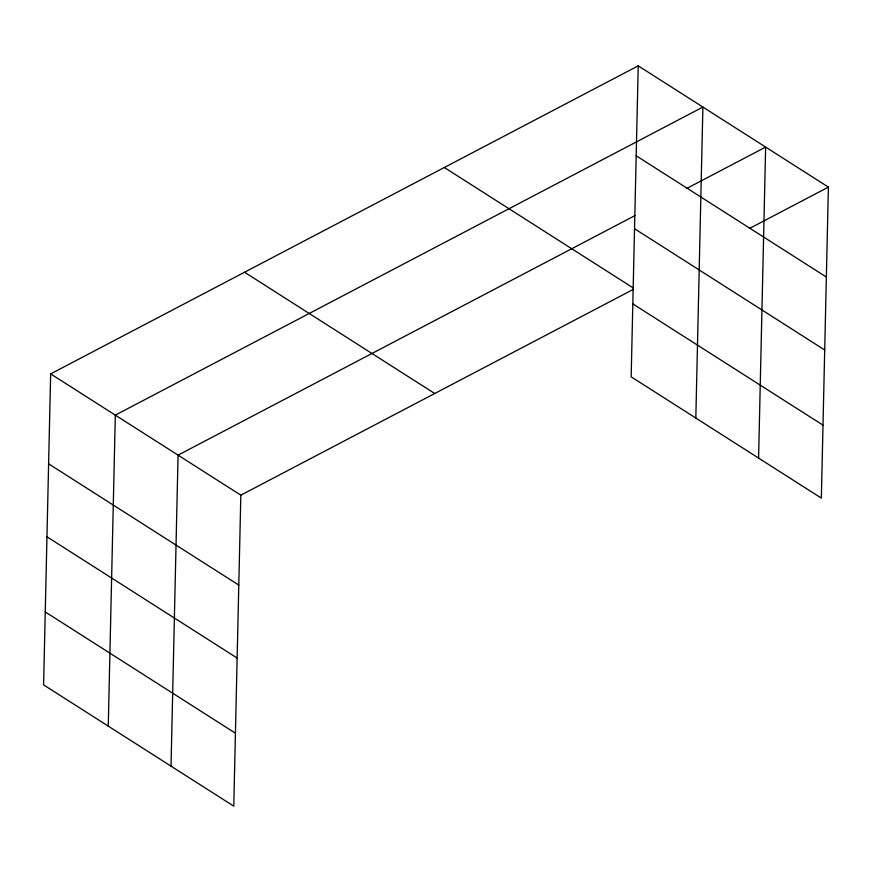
<?xml version="1.0" encoding="UTF-8"?>
<svg xmlns="http://www.w3.org/2000/svg" width="872" height="872" viewBox="0 0 872 872"><rect width="100%" height="100%" fill="white"/><g stroke="black" fill="none" stroke-linecap="round" stroke-linejoin="round"><path stroke-width="1.31" d="M50.652 373.892L43.6 684.891L233.772 806.164L240.835 495.165L50.652 373.892L638.228 65.836L828.4 187.109L821.348 498.108L631.164 376.835L638.228 65.836M108.259 726.125L115.322 415.127L702.887 107.071L695.823 418.07M171.021 766.139L178.073 455.14L635.176 215.482M758.586 458.083L765.638 147.085L686.646 188.505M240.835 495.165L633.301 289.395M749.408 228.519L828.4 187.109M636.178 155.772L826.362 277.034M634.533 228.726L824.705 349.988M444.328 167.5L633.366 288.033M632.821 303.881L822.994 425.155M244.552 272.238L434.736 393.501M48.614 463.828L238.797 585.09M46.957 536.781L237.14 658.044M45.257 611.937L235.429 733.21"/></g></svg>
